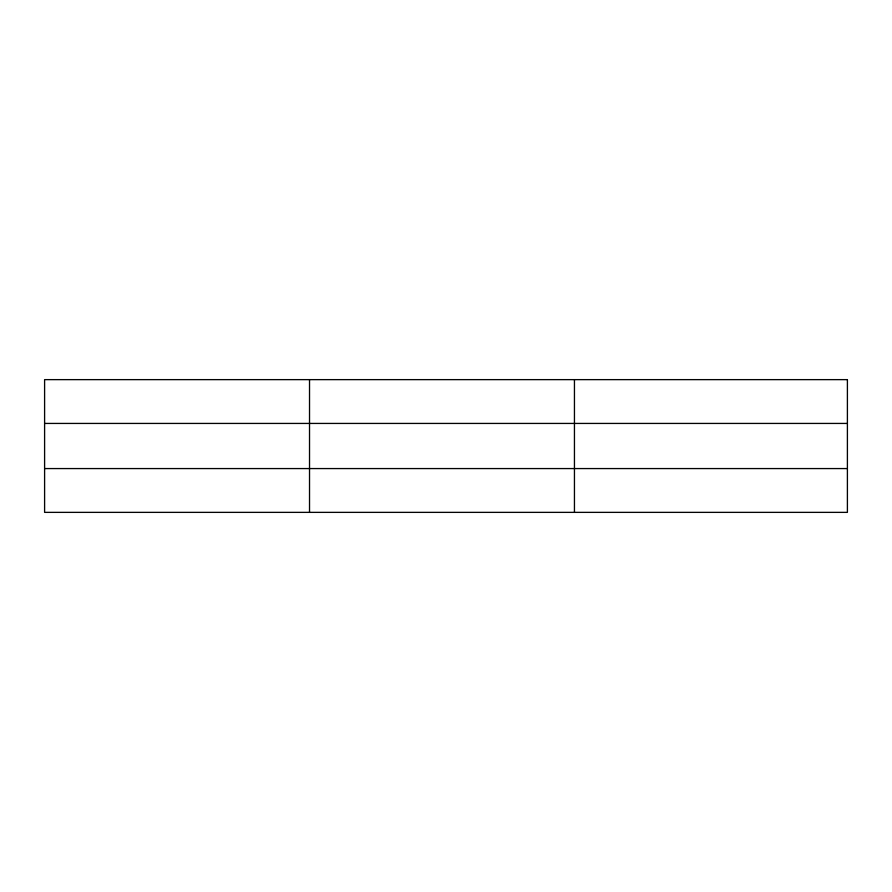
<?xml version="1.0" encoding="UTF-8"?>
<svg xmlns="http://www.w3.org/2000/svg" width="892" height="892" viewBox="0 0 892 892"><rect width="100%" height="100%" fill="white"/><g stroke="black" fill="none" stroke-linecap="round" stroke-linejoin="round"><path stroke-width="1.34" d="M309.524 379.635L309.524 512.365M574.448 379.635L574.448 512.365M44.6 423.432L847.4 423.432M44.6 468.568L847.4 468.568M847.4 379.635L847.4 512.365L44.6 512.365L44.6 379.635L847.4 379.635"/></g></svg>
